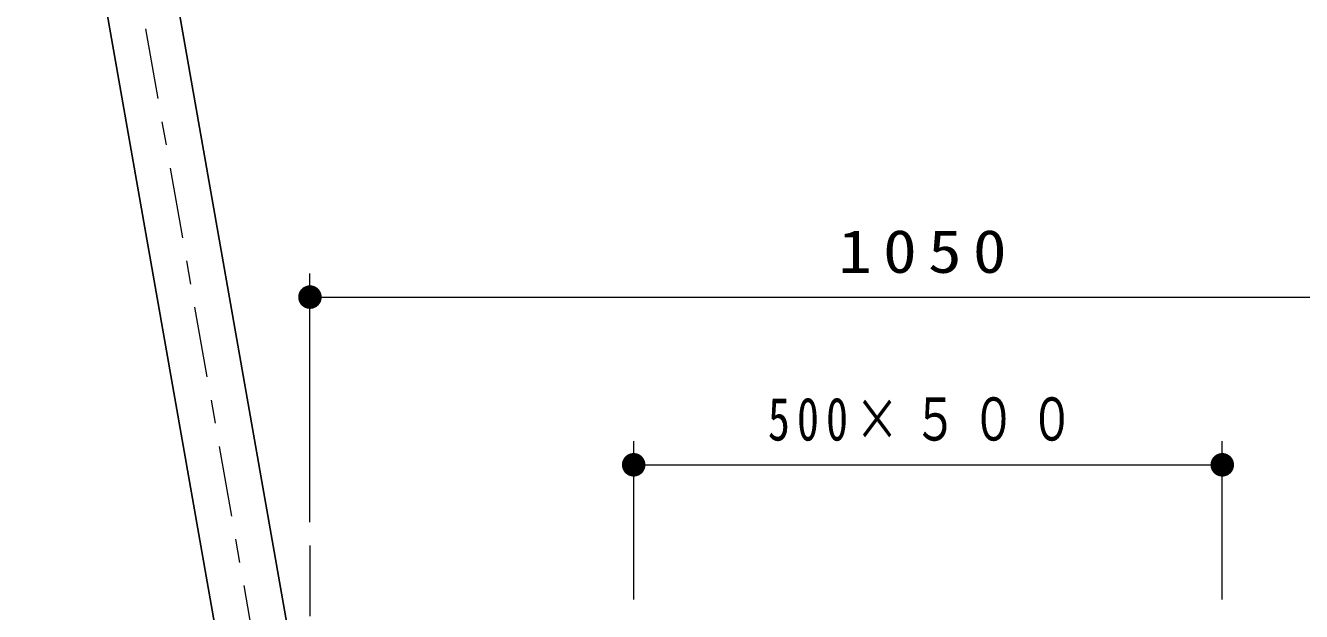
# Model space of a CAD drawing. Units: millimetres on the paper, scale 1:20. Extents: x -385 to 136, y -19 to 267.
# Drawn here: x -335.9 to -281.7, y 77.4 to 102.3 of the extents above; entities that cross this region are included whole.
import ezdxf

# ---------------------------------------------------------------- set-up
doc = ezdxf.new("R2010")
doc.units = ezdxf.units.MM
doc.linetypes.add('USER2', pattern=[6, 3, -1, 1, -1])
doc.layers.add('LY_1', color=7, linetype='Continuous', lineweight=25)
doc.styles.add('ＭＳ ゴシック', font='')
doc.styles.get('ＭＳ ゴシック').set_extended_font_data('MS Gothic')

# ---------------------------------------------------------------- blocks, each defined once
blk = doc.blocks.new('filled_dot')
at = {"color": 0, "linetype": 'Continuous', "lineweight": -2, "const_width": 1.25}
blk.add_lwpolyline([(-0.625, 0, 1), (0.625, 0, 1)], format="xyb", close=True, dxfattribs=at)

msp = doc.modelspace()

# ---------------------------------------------------------------- linework, layer by layer
at = {"layer": 'LY_1', "linetype": 'USER2', "lineweight": 13}
for p, q in [((-321.894, 51.937), (-335.695, 130.208)), ((-323.784, 80.225), (-323.784, 47.802))]:
    msp.add_line(p, q, dxfattribs=at)
at = {"layer": 'LY_1', "color": 70}
for p, q in [((-321.332, 57.462), (-334.205, 130.471)), ((-324.311, 56.937), (-337.184, 129.945))]:
    msp.add_line(p, q, dxfattribs=at)
at = {"layer": 'LY_1', "lineweight": 13}
for p, q in [((-323.784, 81.225), (-323.784, 91.777)), ((-323.784, 90.777), (-271.284, 90.777))]:
    msp.add_line(p, q, dxfattribs=at)
at = {"layer": 'LY_1', "color": 2, "lineweight": 13}
for p, q in [((-310.034, 77.937), (-310.034, 84.656)), ((-285.034, 77.937), (-285.034, 84.656)), ((-310.034, 83.656), (-285.034, 83.656))]:
    msp.add_line(p, q, dxfattribs=at)

# ---------------------------------------------------------------- block references
at = {"layer": 'LY_1', "lineweight": 13, "xscale": 0.4, "yscale": 0.4}
msp.add_blockref('filled_dot', (-323.784, 90.777), dxfattribs=at)
at = {"layer": 'LY_1', "color": 2, "lineweight": 13, "xscale": 0.4, "yscale": 0.4}
msp.add_blockref('filled_dot', (-310.034, 83.656), dxfattribs=at)
at = {"layer": 'LY_1', "color": 2, "lineweight": 13, "xscale": 0.4, "yscale": 0.4, "rotation": 180}
msp.add_blockref('filled_dot', (-285.034, 83.656), dxfattribs=at)

# ---------------------------------------------------------------- texts
at = {"layer": 'LY_1', "insert": (-297.534, 91.777), "char_height": 1.833, "attachment_point": 8, "style": 'ＭＳ ゴシック'}
msp.add_mtext('\\T1.33;\\W1.15;1050', dxfattribs=at)
at = {"layer": 'LY_1', "color": 2, "insert": (-297.534, 84.656), "char_height": 1.833, "attachment_point": 8, "style": 'ＭＳ ゴシック'}
msp.add_mtext('\\T1.32;\\W0.75;500×５００', dxfattribs=at)

doc.saveas('drawing.dxf')
